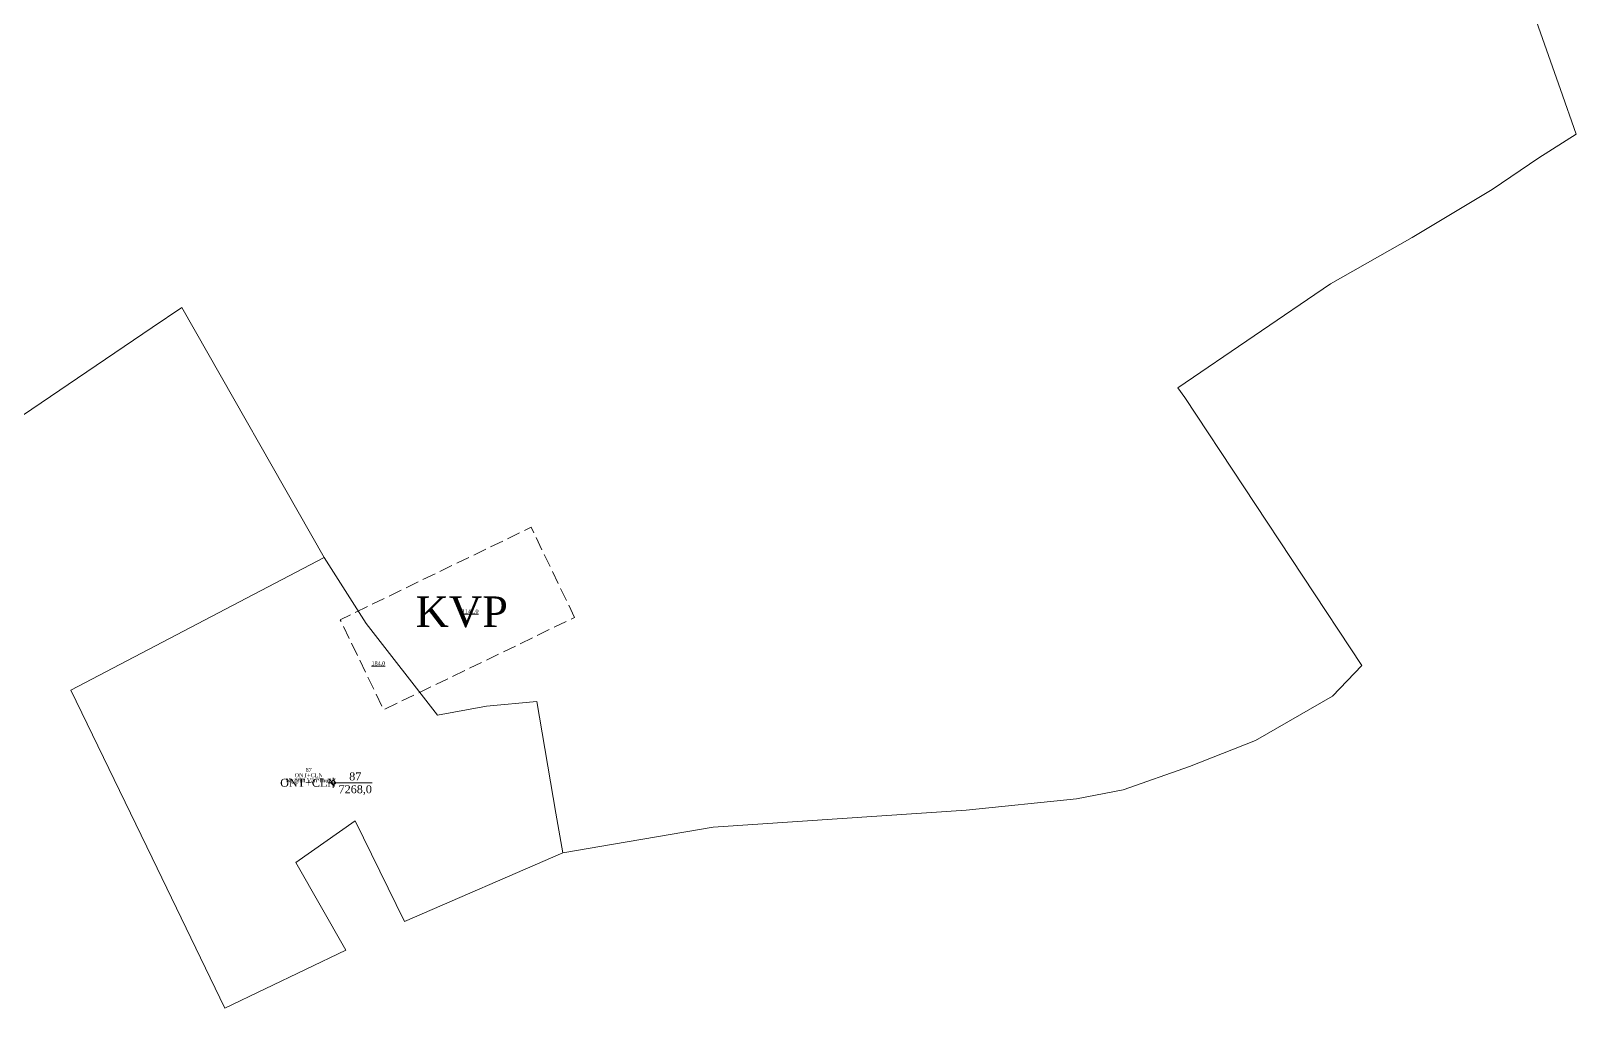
# Model space of a CAD drawing. Header units: metres. Extents: x 543340 to 549474, y 1840490 to 1845220.
# Drawn here: x 549087.9 to 549474.1, y 1842117.1 to 1842361.4 of the extents above; entities that cross this region are included whole.
import ezdxf
from ezdxf.enums import TextEntityAlignment as Align

# ---------------------------------------------------------------- set-up
doc = ezdxf.new("R2010")
doc.units = ezdxf.units.M
doc.header["$MEASUREMENT"] = 0
doc.linetypes.add('DGN Style 3', pattern=[4.697227, 3.355162, -1.342065])
for name, color, linetype, lineweight in [('Level 10', 7, 'Continuous', 0), ('Level 11', 7, 'Continuous', 0), ('Level 13', 7, 'Continuous', 0), ('Level 15', 7, 'Continuous', 0), ('Level 2', 7, 'Continuous', 0), ('Level 28', 7, 'Continuous', 0), ('Level 30', 7, 'Continuous', 0), ('Level 4', 7, 'Continuous', 0), ('Level 5', 7, 'Continuous', 0)]:
    doc.layers.add(name, color=color, linetype=linetype, lineweight=lineweight)
doc.styles.add('Style-Times New Roman', font='times.ttf')

# ---------------------------------------------------------------- blocks, each defined once
blk = doc.blocks.new('CENTRD')
at = {"layer": 'Level 11', "linetype": 'Continuous', "lineweight": 0}
h = blk.add_hatch(color=1, dxfattribs=at)
edge = h.paths.add_edge_path()
edge.add_arc((0, 0), 1.5, 0, 360)
at = {"layer": 'Level 11', "color": 1, "linetype": 'Continuous', "lineweight": 0}
for p, q in [((-6.25, 0), (-12.5, 0)), ((0, 6.25), (-6.25, 0)), ((-6.25, 0), (0, -6.25)), ((0, 12.5), (0, 6.25)), ((6.25, 0), (0, 6.25)), ((0, -6.25), (6.25, 0)), ((12.5, 0), (6.25, 0)), ((0, -6.25), (0, -12.5))]:
    blk.add_line(p, q, dxfattribs=at)
blk = doc.blocks.new('N_THUA_195')
at = {"layer": 'Level 13', "color": 1, "linetype": 'Continuous', "lineweight": 0}
blk.add_line((1.32, 0), (9.73, 0), dxfattribs=at)
at = {"layer": 'Level 13', "color": 5, "linetype": 'Continuous', "lineweight": 0, "style": 'Style-Times New Roman'}
blk.add_text('87', height=2, dxfattribs=at).set_placement((5.52, 1.6), align=Align.MIDDLE_CENTER)
at = {"layer": 'Level 2', "color": 3, "linetype": 'Continuous', "lineweight": 0, "style": 'Style-Times New Roman'}
blk.add_text('ONT+CLN', height=2, dxfattribs=at).set_placement((0.72, 0), align=Align.MIDDLE_RIGHT)
at = {"layer": 'Level 4', "color": 1, "linetype": 'Continuous', "lineweight": 0, "style": 'Style-Times New Roman'}
blk.add_text('7268,0', height=2, dxfattribs=at).set_placement((5.52, -1.6), align=Align.MIDDLE_CENTER)

msp = doc.modelspace()

# ---------------------------------------------------------------- linework, layer by layer
at = {"layer": 'Level 10', "color": 7, "lineweight": 0, "flags": 128}
for points in [[(549220.83, 1842155.92), (549233.55, 1842158.11), (549258.46, 1842162.4), (549321.66, 1842166.62), (549349.21, 1842169.48), (549360.95, 1842171.71), (549377.48, 1842177.5), (549393.96, 1842184), (549413.21, 1842195.1), (549420.55, 1842202.74), (549376.35, 1842269.74), (549374.62, 1842272.13), (549412.71, 1842298.13), (549433.16, 1842309.74), (549453.18, 1842321.77), (549464.79, 1842329.68), (549474.13, 1842335.53), (549470.23, 1842346.77), (549435.47, 1842445.32)], [(548912.04, 1842363.61), (548986.05, 1842267.52), (549020.3, 1842220.76), (549027.65, 1842225.85), (549118.24, 1842287.22), (549125.61, 1842292.26), (549161.21, 1842229.76)], [(549161.21, 1842229.76), (549097.86, 1842196.58), (549118.17, 1842154.66), (549136.34, 1842117.14), (549166.65, 1842131.64), (549154.11, 1842153.53), (549168.92, 1842163.92), (549181.29, 1842138.78), (549220.83, 1842155.92)], [(549161.21, 1842229.76), (549171.7, 1842213.3), (549189.56, 1842190.39), (549201.8, 1842192.64), (549214.37, 1842193.78), (549219.14, 1842165.82), (549220.83, 1842155.92)]]:
    msp.add_lwpolyline(points, dxfattribs=at)
at = {"layer": 'Level 30', "color": 5, "linetype": 'DGN Style 3', "lineweight": 13, "flags": 128}
msp.add_lwpolyline([(549223.8, 1842214.8), (549212.9, 1842237.31), (549165.2, 1842214.22), (549176.09, 1842191.71), (549223.8, 1842214.8)], dxfattribs=at)

# ---------------------------------------------------------------- block references
at = {"layer": 'Level 11', "color": 1, "linetype": 'Continuous', "lineweight": 0, "xscale": 0.1, "yscale": 0.1, "zscale": 0.1}
msp.add_blockref('CENTRD', (549163.45, 1842173.45), dxfattribs=at)
at = {"layer": 'Level 2', "color": 3, "linetype": 'Continuous', "lineweight": 0}
msp.add_blockref('N_THUA_195', (549163.45, 1842173.45), dxfattribs=at)

# ---------------------------------------------------------------- texts
at = {"layer": 'Level 15', "color": 1, "linetype": 'Continuous', "lineweight": 0, "insert": (549157.33, 1842175.19), "char_height": 1, "attachment_point": 5, "line_spacing_factor": 0.790495, "style": 'Style-Times New Roman'}
msp.add_mtext('87\\PONT+CLN\\PNguyễn Văn Thuỷ', dxfattribs=at)
at = {"layer": 'Level 28', "color": 1, "lineweight": 0, "style": 'Style-Times New Roman'}
msp.add_text('KVP', height=7.634, dxfattribs=at).set_placement((549184.05, 1842212.4))
at = {"layer": 'Level 5', "color": 5, "linetype": 'Continuous', "lineweight": 0, "style": 'Style-Times New Roman'}
for s, p in [('%%u1141,0%%U', (549197.69, 1842216.32)), ('%%u184,0%%U', (549174.75, 1842203.31))]:
    msp.add_text(s, height=1, dxfattribs=at).set_placement(p, align=Align.MIDDLE_CENTER)

doc.saveas('drawing.dxf')
